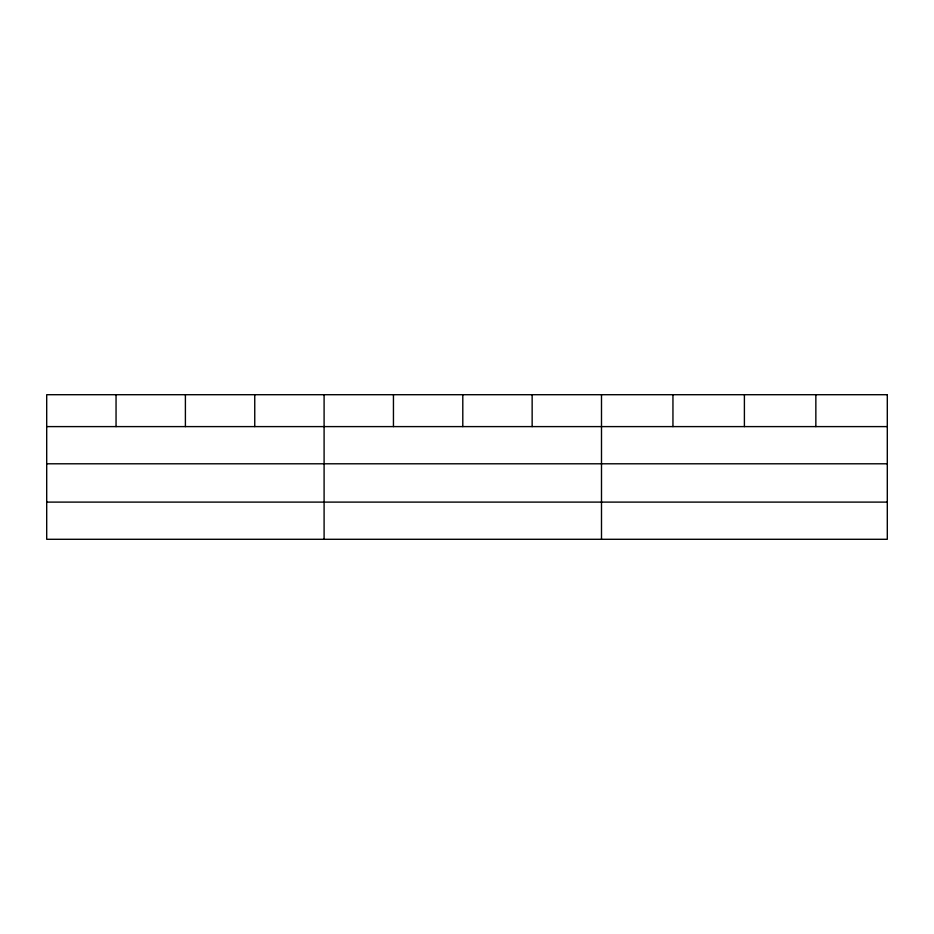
<?xml version="1.0" encoding="UTF-8"?>
<svg xmlns="http://www.w3.org/2000/svg" width="934" height="934" viewBox="0 0 934 934"><rect width="100%" height="100%" fill="white"/><g stroke="black" fill="none" stroke-linecap="round" stroke-linejoin="round"><path stroke-width="1.4" d="M46.7 426.604L887.3 426.604M46.7 463.789L887.3 463.789M46.7 502.107L887.3 502.107M815.849 394.708L815.849 426.604M744.398 394.708L744.398 426.604M672.947 394.708L672.947 426.604M601.496 394.708L601.496 539.292M532.147 394.708L532.147 426.604M462.797 394.708L462.797 426.604M393.447 394.708L393.447 426.604M324.098 394.708L324.098 539.292M254.748 394.708L254.748 426.604M185.399 394.708L185.399 426.604M116.05 394.708L116.05 426.604M887.3 394.708L46.7 394.708L46.7 539.292L887.3 539.292L887.3 394.708"/></g></svg>
